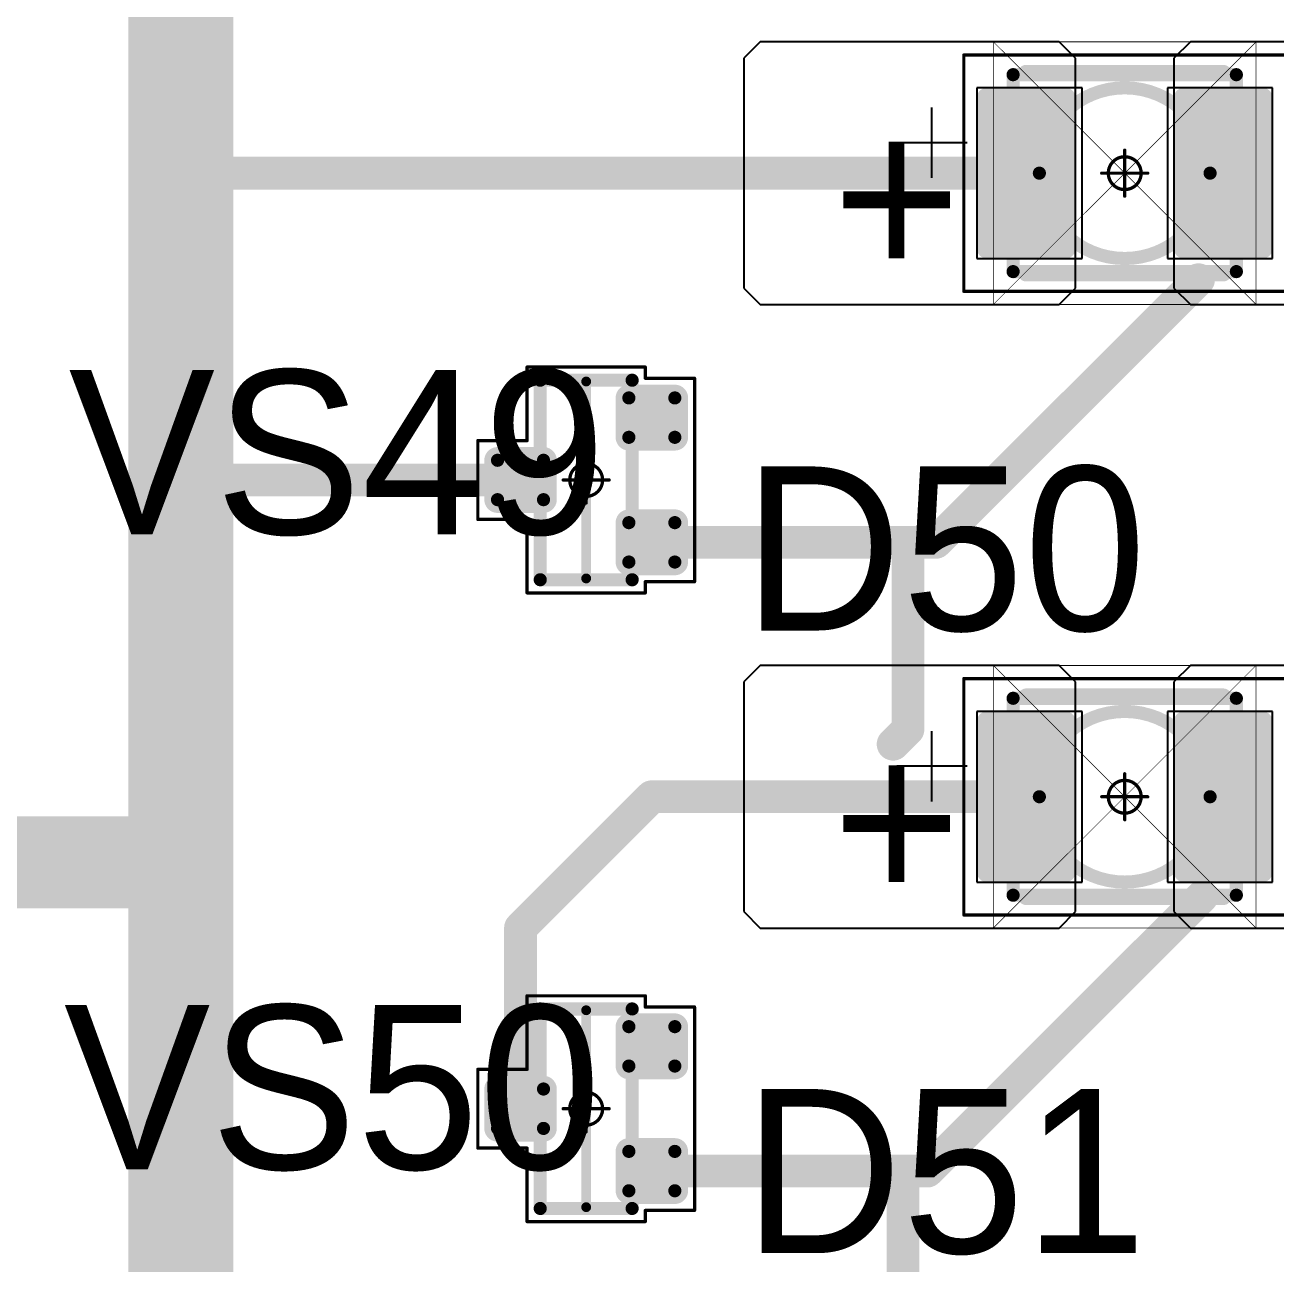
# Model space of a CAD drawing. Header units: millimetres. Extents: x 0 to 273, y 0 to 149.
# Drawn here: x 186.25 to 205.31, y 112.38 to 131.26 of the extents above; entities that cross this region are included whole.
import ezdxf

# ---------------------------------------------------------------- set-up
doc = ezdxf.new("R2010")
doc.units = ezdxf.units.MM
for name, color, linetype in [('Mechanical13', 56, 'Continuous'), ('Mechanical15', 56, 'Continuous'), ('Mechanical2', 216, 'Continuous'), ('TopLayer', 1, 'Continuous'), ('TopOverlay', 2, 'Continuous'), ('TopPaste', 8, 'Continuous'), ('TopSolder', 216, 'Continuous')]:
    doc.layers.add(name, color=color, linetype=linetype)

# ---------------------------------------------------------------- blocks, each defined once
blk = doc.blocks.new('SOT23_20')
at = {"layer": 'Mechanical13', "const_width": 0.1999996}
for points in [[(-0.7000011399999999, 1.52008078), (-0.7000011399999999, -1.51991822)], [(0.7000011399999999, 1.52008078), (-0.7000011399999999, 1.52008078)], [(0.7000011399999999, 1.52008078), (0.7000011399999999, -1.51991822)], [(0.7000011399999999, -1.51991822), (-0.7000011399999999, -1.51991822)]]:
    blk.add_lwpolyline(points, dxfattribs=at)
at = {"layer": 'Mechanical13', "const_width": 0.0999998}
for points in [[(-0.75000104, 1.52008078, 1), (-0.65000124, 1.52008078, 1)], [(-0.75000104, 1.52008078, 1), (-0.65000124, 1.52008078, 1)], [(0.65000124, 1.52008078, 1), (0.75000104, 1.52008078, 1)], [(0.65000124, 1.52008078, 1), (0.75000104, 1.52008078, 1)], [(-0.75000104, -1.51991822, 1), (-0.65000124, -1.51991822, 1)], [(-0.75000104, -1.51991822, 1), (-0.65000124, -1.51991822, 1)], [(0.65000124, -1.51991822, 1), (0.75000104, -1.51991822, 1)], [(0.65000124, -1.51991822, 1), (0.75000104, -1.51991822, 1)]]:
    blk.add_lwpolyline(points, format="xyb", close=True, dxfattribs=at)
at = {"layer": 'Mechanical15', "const_width": 0.0499999}
for points in [[(0.90000074, 1.72008038), (-0.90000074, 1.72008038)], [(-0.90000074, 1.72008038), (-0.90000074, 1.55008072)], [(0.90000074, 1.72008038), (0.90000074, 0.6000800799999999)], [(-0.90000074, 1.55008072), (-1.64999924, 1.55008072)], [(-1.64999924, 1.55008072), (-1.64999924, -1.54991816)], [(1.64999924, 0.6000800799999999), (0.90000074, 0.6000800799999999)], [(1.64999924, 0.6000800799999999), (1.64999924, -0.59991752)], [(0, 0.35007804), (0, -0.34991802)], [(0.3499993, 8.128e-05), (-0.3499993, 8.128e-05)], [(0.90000074, -0.59991752), (0.90000074, -1.71991782)], [(1.64999924, -0.59991752), (0.90000074, -0.59991752)], [(-0.90000074, -1.54991816), (-1.64999924, -1.54991816)], [(-0.90000074, -1.54991816), (-0.90000074, -1.71991782)], [(0.90000074, -1.71991782), (-0.90000074, -1.71991782)]]:
    blk.add_lwpolyline(points, dxfattribs=at)
at = {"layer": 'Mechanical15'}
for points, const_width in [([(-0.9125000799999999, 1.72008038, 1), (-0.8875014, 1.72008038, 1)], 0.02499868), ([(-0.9125000799999999, 1.72008038, 1), (-0.8875014, 1.72008038, 1)], 0.02499868), ([(0.8875014, 1.72008038, 1), (0.9125000799999999, 1.72008038, 1)], 0.02499868), ([(0.8875014, 1.72008038, 1), (0.9125000799999999, 1.72008038, 1)], 0.02499868), ([(-1.66249858, 1.55008072, 1), (-1.6374999, 1.55008072, 1)], 0.02499868), ([(-1.66249858, 1.55008072, 1), (-1.6374999, 1.55008072, 1)], 0.02499868), ([(-0.9125000799999999, 1.55008072, 1), (-0.8875014, 1.55008072, 1)], 0.02499868), ([(-0.9125000799999999, 1.55008072, 1), (-0.8875014, 1.55008072, 1)], 0.02499868), ([(0.8875014, 0.6000800799999999, 1), (0.9125000799999999, 0.6000800799999999, 1)], 0.02499868), ([(0.8875014, 0.6000800799999999, 1), (0.9125000799999999, 0.6000800799999999, 1)], 0.02499868), ([(1.6374999, 0.6000800799999999, 1), (1.66249858, 0.6000800799999999, 1)], 0.02499868), ([(1.6374999, 0.6000800799999999, 1), (1.66249858, 0.6000800799999999, 1)], 0.02499868), ([(0.2499995, 8.382e-05, 1), (-0.2499995, 8.382e-05, 1)], 0.0499999), ([(-0.01249934, 0.35007804, 1), (0.01249934, 0.35007804, 1)], 0.02499868), ([(-0.36249864, 8.128e-05, 1), (-0.33749996, 8.128e-05, 1)], 0.02499868), ([(-0.26249884, 8.382e-05, 1), (-0.23750016, 8.382e-05, 1)], 0.02499868), ([(0.23750016, 8.382e-05, 1), (0.26249884, 8.382e-05, 1)], 0.02499868), ([(0.33749996, 8.128e-05, 1), (0.36249864, 8.128e-05, 1)], 0.02499868), ([(-0.01249934, -0.34991802, 1), (0.01249934, -0.34991802, 1)], 0.02499868), ([(0.8875014, -0.59991752, 1), (0.9125000799999999, -0.59991752, 1)], 0.02499868), ([(0.8875014, -0.59991752, 1), (0.9125000799999999, -0.59991752, 1)], 0.02499868), ([(1.6374999, -0.59991752, 1), (1.66249858, -0.59991752, 1)], 0.02499868), ([(1.6374999, -0.59991752, 1), (1.66249858, -0.59991752, 1)], 0.02499868), ([(-1.66249858, -1.54991816, 1), (-1.6374999, -1.54991816, 1)], 0.02499868), ([(-1.66249858, -1.54991816, 1), (-1.6374999, -1.54991816, 1)], 0.02499868), ([(-0.9125000799999999, -1.54991816, 1), (-0.8875014, -1.54991816, 1)], 0.02499868), ([(-0.9125000799999999, -1.54991816, 1), (-0.8875014, -1.54991816, 1)], 0.02499868), ([(-0.9125000799999999, -1.71991782, 1), (-0.8875014, -1.71991782, 1)], 0.02499868), ([(-0.9125000799999999, -1.71991782, 1), (-0.8875014, -1.71991782, 1)], 0.02499868), ([(0.8875014, -1.71991782, 1), (0.9125000799999999, -1.71991782, 1)], 0.02499868), ([(0.8875014, -1.71991782, 1), (0.9125000799999999, -1.71991782, 1)], 0.02499868)]:
    blk.add_lwpolyline(points, format="xyb", close=True, dxfattribs=dict(at, const_width=const_width))
at = {"layer": 'TopLayer', "const_width": 0.0999998}
for points in [[(-1.39999974, 1.25008132, 1), (-1.29999994, 1.25008132, 1)], [(-0.7000011399999999, 1.25008132, 1), (-0.6000013399999999, 1.25008132, 1)], [(-1.39999974, 0.65008252, 1), (-1.29999994, 0.65008252, 1)], [(-0.7000011399999999, 0.65008252, 1), (-0.6000013399999999, 0.65008252, 1)], [(0.6000013399999999, 0.30008068, 1), (0.7000011399999999, 0.30008068, 1)], [(1.29999994, 0.30008068, 1), (1.39999974, 0.30008068, 1)], [(0.6000013399999999, -0.29991812, 1), (0.7000011399999999, -0.29991812, 1)], [(1.29999994, -0.29991812, 1), (1.39999974, -0.29991812, 1)], [(-1.39999974, -0.64991996, 1), (-1.29999994, -0.64991996, 1)], [(-0.7000011399999999, -0.64991996, 1), (-0.6000013399999999, -0.64991996, 1)], [(-1.39999974, -1.24991876, 1), (-1.29999994, -1.24991876, 1)], [(-0.7000011399999999, -1.24991876, 1), (-0.6000013399999999, -1.24991876, 1)]]:
    blk.add_lwpolyline(points, format="xyb", close=True, dxfattribs=at)
at = {"layer": 'TopLayer'}
for points in [[(-1.34999984, 1.35008112), (-1.34999984, 0.55008272), (-0.65000124, 1.35008112), (-0.65000124, 0.55008272)], [(-1.44999964, 1.25008132), (-1.44999964, 0.65008252), (-0.55000144, 1.25008132), (-0.55000144, 0.65008252)], [(0.65000124, 0.40008048), (0.65000124, -0.39991792), (1.34999984, 0.40008048), (1.34999984, -0.39991792)], [(0.55000144, 0.30008068), (0.55000144, -0.29991812), (1.44999964, 0.30008068), (1.44999964, -0.29991812)], [(-1.34999984, -0.54992016), (-1.34999984, -1.34991856), (-0.65000124, -0.54992016), (-0.65000124, -1.34991856)], [(-1.44999964, -0.64991996), (-1.44999964, -1.24991876), (-0.55000144, -0.64991996), (-0.55000144, -1.24991876)]]:
    blk.add_solid(points, dxfattribs=at)
at = {"layer": 'TopOverlay', "const_width": 0.1499997}
blk.add_lwpolyline([(0, 1.50000208), (0, -1.50000208)], dxfattribs=at)
at = {"layer": 'TopOverlay', "const_width": 0.07499858}
for points in [[(-0.03750056, 1.50000208, 1), (0.03750056, 1.50000208, 1)], [(-0.03750056, -1.50000208, 1), (0.03750056, -1.50000208, 1)]]:
    blk.add_lwpolyline(points, format="xyb", close=True, dxfattribs=at)
at = {"layer": 'TopPaste', "const_width": 0.07499858}
for points in [[(-1.38749786, 1.25008132, 1), (-1.31250182, 1.25008132, 1)], [(-0.68749926, 1.25008132, 1), (-0.61250322, 1.25008132, 1)], [(-1.38749786, 0.65008252, 1), (-1.31250182, 0.65008252, 1)], [(-0.68749926, 0.65008252, 1), (-0.61250322, 0.65008252, 1)], [(0.61250322, 0.30008068, 1), (0.68749926, 0.30008068, 1)], [(1.31250182, 0.30008068, 1), (1.38749786, 0.30008068, 1)], [(0.61250322, -0.29991812, 1), (0.68749926, -0.29991812, 1)], [(1.31250182, -0.29991812, 1), (1.38749786, -0.29991812, 1)], [(-1.38749786, -0.64991996, 1), (-1.31250182, -0.64991996, 1)], [(-0.68749926, -0.64991996, 1), (-0.61250322, -0.64991996, 1)], [(-1.38749786, -1.24991876, 1), (-1.31250182, -1.24991876, 1)], [(-0.68749926, -1.24991876, 1), (-0.61250322, -1.24991876, 1)]]:
    blk.add_lwpolyline(points, format="xyb", close=True, dxfattribs=at)
at = {"layer": 'TopPaste'}
for points in [[(-1.42499842, 1.25008132), (-1.42499842, 0.65008252), (-0.5750026599999999, 1.25008132), (-0.5750026599999999, 0.65008252)], [(-1.34999984, 1.3250799), (-1.34999984, 0.57508394), (-0.65000124, 1.3250799), (-0.65000124, 0.57508394)], [(0.5750026599999999, 0.30008068), (0.5750026599999999, -0.29991812), (1.42499842, 0.30008068), (1.42499842, -0.29991812)], [(0.65000124, 0.37507926), (0.65000124, -0.3749166999999999), (1.34999984, 0.37507926), (1.34999984, -0.3749166999999999)], [(-1.42499842, -0.64991996), (-1.42499842, -1.24991876), (-0.5750026599999999, -0.64991996), (-0.5750026599999999, -1.24991876)], [(-1.34999984, -0.57492138), (-1.34999984, -1.32491734), (-0.65000124, -0.57492138), (-0.65000124, -1.32491734)]]:
    blk.add_solid(points, dxfattribs=at)
at = {"layer": 'TopSolder', "const_width": 0.2015998}
for points in [[(-1.45079974, 1.25008132, 1), (-1.24919994, 1.25008132, 1)], [(-0.75080114, 1.25008132, 1), (-0.5492013399999999, 1.25008132, 1)], [(-1.45079974, 0.65008252, 1), (-1.24919994, 0.65008252, 1)], [(-0.75080114, 0.65008252, 1), (-0.5492013399999999, 0.65008252, 1)], [(0.5492013399999999, 0.30008068, 1), (0.75080114, 0.30008068, 1)], [(1.24919994, 0.30008068, 1), (1.45079974, 0.30008068, 1)], [(0.5492013399999999, -0.29991812, 1), (0.75080114, -0.29991812, 1)], [(1.24919994, -0.29991812, 1), (1.45079974, -0.29991812, 1)], [(-1.45079974, -0.64991996, 1), (-1.24919994, -0.64991996, 1)], [(-0.75080114, -0.64991996, 1), (-0.5492013399999999, -0.64991996, 1)], [(-1.45079974, -1.24991876, 1), (-1.24919994, -1.24991876, 1)], [(-0.75080114, -1.24991876, 1), (-0.5492013399999999, -1.24991876, 1)]]:
    blk.add_lwpolyline(points, format="xyb", close=True, dxfattribs=at)
at = {"layer": 'TopSolder'}
for points in [[(-1.34999984, 1.45168112), (-1.34999984, 0.44848272), (-0.65000124, 1.45168112), (-0.65000124, 0.44848272)], [(-1.55159964, 1.25008132), (-1.55159964, 0.65008252), (-0.4484014399999999, 1.25008132), (-0.4484014399999999, 0.65008252)], [(0.65000124, 0.50168048), (0.65000124, -0.50151792), (1.34999984, 0.50168048), (1.34999984, -0.50151792)], [(0.4484014399999999, 0.30008068), (0.4484014399999999, -0.29991812), (1.55159964, 0.30008068), (1.55159964, -0.29991812)], [(-1.34999984, -0.44832016), (-1.34999984, -1.45151856), (-0.65000124, -0.44832016), (-0.65000124, -1.45151856)], [(-1.55159964, -0.64991996), (-1.55159964, -1.24991876), (-0.4484014399999999, -0.64991996), (-0.4484014399999999, -1.24991876)]]:
    blk.add_solid(points, dxfattribs=at)
blk = doc.blocks.new('SOT23_21')
at = {"layer": 'Mechanical13', "const_width": 0.1999996}
for points in [[(-0.7000011399999999, 1.52008078), (-0.7000011399999999, -1.51991822)], [(0.7000011399999999, 1.52008078), (-0.7000011399999999, 1.52008078)], [(0.7000011399999999, 1.52008078), (0.7000011399999999, -1.51991822)], [(0.7000011399999999, -1.51991822), (-0.7000011399999999, -1.51991822)]]:
    blk.add_lwpolyline(points, dxfattribs=at)
at = {"layer": 'Mechanical13', "const_width": 0.0999998}
for points in [[(-0.75000104, 1.52008078, 1), (-0.65000124, 1.52008078, 1)], [(-0.75000104, 1.52008078, 1), (-0.65000124, 1.52008078, 1)], [(0.65000124, 1.52008078, 1), (0.75000104, 1.52008078, 1)], [(0.65000124, 1.52008078, 1), (0.75000104, 1.52008078, 1)], [(-0.75000104, -1.51991822, 1), (-0.65000124, -1.51991822, 1)], [(-0.75000104, -1.51991822, 1), (-0.65000124, -1.51991822, 1)], [(0.65000124, -1.51991822, 1), (0.75000104, -1.51991822, 1)], [(0.65000124, -1.51991822, 1), (0.75000104, -1.51991822, 1)]]:
    blk.add_lwpolyline(points, format="xyb", close=True, dxfattribs=at)
at = {"layer": 'Mechanical15', "const_width": 0.0499999}
for points in [[(0.90000074, 1.72008038), (-0.90000074, 1.72008038)], [(-0.90000074, 1.72008038), (-0.90000074, 1.55008072)], [(0.90000074, 1.72008038), (0.90000074, 0.6000800799999999)], [(-0.90000074, 1.55008072), (-1.64999924, 1.55008072)], [(-1.64999924, 1.55008072), (-1.64999924, -1.54991816)], [(1.64999924, 0.6000800799999999), (0.90000074, 0.6000800799999999)], [(1.64999924, 0.6000800799999999), (1.64999924, -0.59991752)], [(0, 0.35007804), (0, -0.34991802)], [(0.3499993, 8.128e-05), (-0.3499993, 8.128e-05)], [(0.90000074, -0.59991752), (0.90000074, -1.71991782)], [(1.64999924, -0.59991752), (0.90000074, -0.59991752)], [(-0.90000074, -1.54991816), (-1.64999924, -1.54991816)], [(-0.90000074, -1.54991816), (-0.90000074, -1.71991782)], [(0.90000074, -1.71991782), (-0.90000074, -1.71991782)]]:
    blk.add_lwpolyline(points, dxfattribs=at)
at = {"layer": 'Mechanical15'}
for points, const_width in [([(-0.9125000799999999, 1.72008038, 1), (-0.8875014, 1.72008038, 1)], 0.02499868), ([(-0.9125000799999999, 1.72008038, 1), (-0.8875014, 1.72008038, 1)], 0.02499868), ([(0.8875014, 1.72008038, 1), (0.9125000799999999, 1.72008038, 1)], 0.02499868), ([(0.8875014, 1.72008038, 1), (0.9125000799999999, 1.72008038, 1)], 0.02499868), ([(-1.66249858, 1.55008072, 1), (-1.6374999, 1.55008072, 1)], 0.02499868), ([(-1.66249858, 1.55008072, 1), (-1.6374999, 1.55008072, 1)], 0.02499868), ([(-0.9125000799999999, 1.55008072, 1), (-0.8875014, 1.55008072, 1)], 0.02499868), ([(-0.9125000799999999, 1.55008072, 1), (-0.8875014, 1.55008072, 1)], 0.02499868), ([(0.8875014, 0.6000800799999999, 1), (0.9125000799999999, 0.6000800799999999, 1)], 0.02499868), ([(0.8875014, 0.6000800799999999, 1), (0.9125000799999999, 0.6000800799999999, 1)], 0.02499868), ([(1.6374999, 0.6000800799999999, 1), (1.66249858, 0.6000800799999999, 1)], 0.02499868), ([(1.6374999, 0.6000800799999999, 1), (1.66249858, 0.6000800799999999, 1)], 0.02499868), ([(0.2499995, 8.382e-05, 1), (-0.2499995, 8.382e-05, 1)], 0.0499999), ([(-0.01249934, 0.35007804, 1), (0.01249934, 0.35007804, 1)], 0.02499868), ([(-0.36249864, 8.128e-05, 1), (-0.33749996, 8.128e-05, 1)], 0.02499868), ([(-0.26249884, 8.382e-05, 1), (-0.23750016, 8.382e-05, 1)], 0.02499868), ([(0.23750016, 8.382e-05, 1), (0.26249884, 8.382e-05, 1)], 0.02499868), ([(0.33749996, 8.128e-05, 1), (0.36249864, 8.128e-05, 1)], 0.02499868), ([(-0.01249934, -0.34991802, 1), (0.01249934, -0.34991802, 1)], 0.02499868), ([(0.8875014, -0.59991752, 1), (0.9125000799999999, -0.59991752, 1)], 0.02499868), ([(0.8875014, -0.59991752, 1), (0.9125000799999999, -0.59991752, 1)], 0.02499868), ([(1.6374999, -0.59991752, 1), (1.66249858, -0.59991752, 1)], 0.02499868), ([(1.6374999, -0.59991752, 1), (1.66249858, -0.59991752, 1)], 0.02499868), ([(-1.66249858, -1.54991816, 1), (-1.6374999, -1.54991816, 1)], 0.02499868), ([(-1.66249858, -1.54991816, 1), (-1.6374999, -1.54991816, 1)], 0.02499868), ([(-0.9125000799999999, -1.54991816, 1), (-0.8875014, -1.54991816, 1)], 0.02499868), ([(-0.9125000799999999, -1.54991816, 1), (-0.8875014, -1.54991816, 1)], 0.02499868), ([(-0.9125000799999999, -1.71991782, 1), (-0.8875014, -1.71991782, 1)], 0.02499868), ([(-0.9125000799999999, -1.71991782, 1), (-0.8875014, -1.71991782, 1)], 0.02499868), ([(0.8875014, -1.71991782, 1), (0.9125000799999999, -1.71991782, 1)], 0.02499868), ([(0.8875014, -1.71991782, 1), (0.9125000799999999, -1.71991782, 1)], 0.02499868)]:
    blk.add_lwpolyline(points, format="xyb", close=True, dxfattribs=dict(at, const_width=const_width))
at = {"layer": 'TopLayer', "const_width": 0.0999998}
for points in [[(-1.39999974, 1.25008132, 1), (-1.29999994, 1.25008132, 1)], [(-0.7000011399999999, 1.25008132, 1), (-0.6000013399999999, 1.25008132, 1)], [(-1.39999974, 0.65008252, 1), (-1.29999994, 0.65008252, 1)], [(-0.7000011399999999, 0.65008252, 1), (-0.6000013399999999, 0.65008252, 1)], [(0.6000013399999999, 0.30008068, 1), (0.7000011399999999, 0.30008068, 1)], [(1.29999994, 0.30008068, 1), (1.39999974, 0.30008068, 1)], [(0.6000013399999999, -0.29991812, 1), (0.7000011399999999, -0.29991812, 1)], [(1.29999994, -0.29991812, 1), (1.39999974, -0.29991812, 1)], [(-1.39999974, -0.64991996, 1), (-1.29999994, -0.64991996, 1)], [(-0.7000011399999999, -0.64991996, 1), (-0.6000013399999999, -0.64991996, 1)], [(-1.39999974, -1.24991876, 1), (-1.29999994, -1.24991876, 1)], [(-0.7000011399999999, -1.24991876, 1), (-0.6000013399999999, -1.24991876, 1)]]:
    blk.add_lwpolyline(points, format="xyb", close=True, dxfattribs=at)
at = {"layer": 'TopLayer'}
for points in [[(-1.34999984, 1.35008112), (-1.34999984, 0.55008272), (-0.65000124, 1.35008112), (-0.65000124, 0.55008272)], [(-1.44999964, 1.25008132), (-1.44999964, 0.65008252), (-0.55000144, 1.25008132), (-0.55000144, 0.65008252)], [(0.65000124, 0.40008048), (0.65000124, -0.39991792), (1.34999984, 0.40008048), (1.34999984, -0.39991792)], [(0.55000144, 0.30008068), (0.55000144, -0.29991812), (1.44999964, 0.30008068), (1.44999964, -0.29991812)], [(-1.34999984, -0.54992016), (-1.34999984, -1.34991856), (-0.65000124, -0.54992016), (-0.65000124, -1.34991856)], [(-1.44999964, -0.64991996), (-1.44999964, -1.24991876), (-0.55000144, -0.64991996), (-0.55000144, -1.24991876)]]:
    blk.add_solid(points, dxfattribs=at)
at = {"layer": 'TopOverlay', "const_width": 0.1499997}
blk.add_lwpolyline([(0, 1.50000208), (0, -1.50000208)], dxfattribs=at)
at = {"layer": 'TopOverlay', "const_width": 0.07499858}
for points in [[(-0.03750056, 1.50000208, 1), (0.03750056, 1.50000208, 1)], [(-0.03750056, -1.50000208, 1), (0.03750056, -1.50000208, 1)]]:
    blk.add_lwpolyline(points, format="xyb", close=True, dxfattribs=at)
at = {"layer": 'TopPaste', "const_width": 0.07499858}
for points in [[(-1.38749786, 1.25008132, 1), (-1.31250182, 1.25008132, 1)], [(-0.68749926, 1.25008132, 1), (-0.61250322, 1.25008132, 1)], [(-1.38749786, 0.65008252, 1), (-1.31250182, 0.65008252, 1)], [(-0.68749926, 0.65008252, 1), (-0.61250322, 0.65008252, 1)], [(0.61250322, 0.30008068, 1), (0.68749926, 0.30008068, 1)], [(1.31250182, 0.30008068, 1), (1.38749786, 0.30008068, 1)], [(0.61250322, -0.29991812, 1), (0.68749926, -0.29991812, 1)], [(1.31250182, -0.29991812, 1), (1.38749786, -0.29991812, 1)], [(-1.38749786, -0.64991996, 1), (-1.31250182, -0.64991996, 1)], [(-0.68749926, -0.64991996, 1), (-0.61250322, -0.64991996, 1)], [(-1.38749786, -1.24991876, 1), (-1.31250182, -1.24991876, 1)], [(-0.68749926, -1.24991876, 1), (-0.61250322, -1.24991876, 1)]]:
    blk.add_lwpolyline(points, format="xyb", close=True, dxfattribs=at)
at = {"layer": 'TopPaste'}
for points in [[(-1.42499842, 1.25008132), (-1.42499842, 0.65008252), (-0.5750026599999999, 1.25008132), (-0.5750026599999999, 0.65008252)], [(-1.34999984, 1.3250799), (-1.34999984, 0.57508394), (-0.65000124, 1.3250799), (-0.65000124, 0.57508394)], [(0.5750026599999999, 0.30008068), (0.5750026599999999, -0.29991812), (1.42499842, 0.30008068), (1.42499842, -0.29991812)], [(0.65000124, 0.37507926), (0.65000124, -0.3749166999999999), (1.34999984, 0.37507926), (1.34999984, -0.3749166999999999)], [(-1.42499842, -0.64991996), (-1.42499842, -1.24991876), (-0.5750026599999999, -0.64991996), (-0.5750026599999999, -1.24991876)], [(-1.34999984, -0.57492138), (-1.34999984, -1.32491734), (-0.65000124, -0.57492138), (-0.65000124, -1.32491734)]]:
    blk.add_solid(points, dxfattribs=at)
at = {"layer": 'TopSolder', "const_width": 0.2015998}
for points in [[(-1.45079974, 1.25008132, 1), (-1.24919994, 1.25008132, 1)], [(-0.75080114, 1.25008132, 1), (-0.5492013399999999, 1.25008132, 1)], [(-1.45079974, 0.65008252, 1), (-1.24919994, 0.65008252, 1)], [(-0.75080114, 0.65008252, 1), (-0.5492013399999999, 0.65008252, 1)], [(0.5492013399999999, 0.30008068, 1), (0.75080114, 0.30008068, 1)], [(1.24919994, 0.30008068, 1), (1.45079974, 0.30008068, 1)], [(0.5492013399999999, -0.29991812, 1), (0.75080114, -0.29991812, 1)], [(1.24919994, -0.29991812, 1), (1.45079974, -0.29991812, 1)], [(-1.45079974, -0.64991996, 1), (-1.24919994, -0.64991996, 1)], [(-0.75080114, -0.64991996, 1), (-0.5492013399999999, -0.64991996, 1)], [(-1.45079974, -1.24991876, 1), (-1.24919994, -1.24991876, 1)], [(-0.75080114, -1.24991876, 1), (-0.5492013399999999, -1.24991876, 1)]]:
    blk.add_lwpolyline(points, format="xyb", close=True, dxfattribs=at)
at = {"layer": 'TopSolder'}
for points in [[(-1.34999984, 1.45168112), (-1.34999984, 0.44848272), (-0.65000124, 1.45168112), (-0.65000124, 0.44848272)], [(-1.55159964, 1.25008132), (-1.55159964, 0.65008252), (-0.4484014399999999, 1.25008132), (-0.4484014399999999, 0.65008252)], [(0.65000124, 0.50168048), (0.65000124, -0.50151792), (1.34999984, 0.50168048), (1.34999984, -0.50151792)], [(0.4484014399999999, 0.30008068), (0.4484014399999999, -0.29991812), (1.55159964, 0.30008068), (1.55159964, -0.29991812)], [(-1.34999984, -0.44832016), (-1.34999984, -1.45151856), (-0.65000124, -0.44832016), (-0.65000124, -1.45151856)], [(-1.55159964, -0.64991996), (-1.55159964, -1.24991876), (-0.4484014399999999, -0.64991996), (-0.4484014399999999, -1.24991876)]]:
    blk.add_solid(points, dxfattribs=at)
blk = doc.blocks.new('T66G_105')
at = {"layer": 'Mechanical13'}
for p, q in [((2.93559992, 0.07119874), (2.93559992, -1.00000054)), ((2.40000028, -0.4644009), (3.47119956, -0.4644009))]:
    blk.add_line(p, q, dxfattribs=at)
at = {"layer": 'Mechanical13', "const_width": 0.1999996}
for points in [[(1.69999914, 1.49999954), (-1.69999914, 1.49999954)], [(-1.69999914, 1.49999954), (-1.69999914, -1.49999954)], [(1.69999914, 1.49999954), (1.69999914, -1.49999954)], [(1.69999914, -1.49999954), (-1.69999914, -1.49999954)]]:
    blk.add_lwpolyline(points, dxfattribs=at)
at = {"layer": 'Mechanical13'}
for points, const_width in [([(-1.74999904, 1.49999954, 1), (-1.64999924, 1.49999954, 1)], 0.0999998), ([(-1.74999904, 1.49999954, 1), (-1.64999924, 1.49999954, 1)], 0.0999998), ([(1.64999924, 1.49999954, 1), (1.74999904, 1.49999954, 1)], 0.0999998), ([(1.64999924, 1.49999954, 1), (1.74999904, 1.49999954, 1)], 0.0999998), ([(1.29999994, 0, 1), (-1.29999994, 0, 1)], 0.1999996), ([(-1.34999984, 0, 1), (-1.25000004, 0, 1)], 0.0999998), ([(1.25000004, 0, 1), (1.34999984, 0, 1)], 0.0999998), ([(-1.74999904, -1.49999954, 1), (-1.64999924, -1.49999954, 1)], 0.0999998), ([(-1.74999904, -1.49999954, 1), (-1.64999924, -1.49999954, 1)], 0.0999998), ([(1.64999924, -1.49999954, 1), (1.74999904, -1.49999954, 1)], 0.0999998), ([(1.64999924, -1.49999954, 1), (1.74999904, -1.49999954, 1)], 0.0999998)]:
    blk.add_lwpolyline(points, format="xyb", close=True, dxfattribs=dict(at, const_width=const_width))
at = {"layer": 'Mechanical15', "const_width": 0.0499999}
for points in [[(-2.45000018, 1.79999894), (-2.45000018, -1.79999894)], [(2.45000018, 1.79999894), (-2.45000018, 1.79999894)], [(2.45000018, 1.79999894), (2.45000018, -1.79999894)], [(0, 0.3499993), (0, -0.3499993)], [(0.3499993, 0), (-0.3499993, 0)], [(2.45000018, -1.79999894), (-2.45000018, -1.79999894)]]:
    blk.add_lwpolyline(points, dxfattribs=at)
at = {"layer": 'Mechanical15'}
for points, const_width in [([(-2.46249952, 1.79999894, 1), (-2.43750084, 1.79999894, 1)], 0.02499868), ([(-2.46249952, 1.79999894, 1), (-2.43750084, 1.79999894, 1)], 0.02499868), ([(2.43750084, 1.79999894, 1), (2.46249952, 1.79999894, 1)], 0.02499868), ([(2.43750084, 1.79999894, 1), (2.46249952, 1.79999894, 1)], 0.02499868), ([(0.2499995, 0, 1), (-0.2499995, 0, 1)], 0.0499999), ([(-0.01249934, 0.3499993, 1), (0.01249934, 0.3499993, 1)], 0.02499868), ([(-0.36249864, 0, 1), (-0.33749996, 0, 1)], 0.02499868), ([(-0.26249884, 0, 1), (-0.23750016, 0, 1)], 0.02499868), ([(0.23750016, 0, 1), (0.26249884, 0, 1)], 0.02499868), ([(0.33749996, 0, 1), (0.36249864, 0, 1)], 0.02499868), ([(-0.01249934, -0.3499993, 1), (0.01249934, -0.3499993, 1)], 0.02499868), ([(-2.46249952, -1.79999894, 1), (-2.43750084, -1.79999894, 1)], 0.02499868), ([(-2.46249952, -1.79999894, 1), (-2.43750084, -1.79999894, 1)], 0.02499868), ([(2.43750084, -1.79999894, 1), (2.46249952, -1.79999894, 1)], 0.02499868), ([(2.43750084, -1.79999894, 1), (2.46249952, -1.79999894, 1)], 0.02499868)]:
    blk.add_lwpolyline(points, format="xyb", close=True, dxfattribs=dict(at, const_width=const_width))
at = {"layer": 'TopLayer'}
for p, q in [((-5.549999059999999, 2.00000108), (-5.8000011, 1.74999904)), ((-1.00000054, 2.00000108), (-5.549999059999999, 2.00000108)), ((-0.75000104, 1.74999904), (-1.00000054, 2.00000108)), ((1.00000054, 2.00000108), (0.75000104, 1.74999904)), ((5.549999059999999, 2.00000108), (1.00000054, 2.00000108)), ((5.8000011, 1.74999904), (5.549999059999999, 2.00000108)), ((-5.8000011, 1.74999904), (-5.8000011, -1.74999904)), ((-0.75000104, -1.74999904), (-0.75000104, 1.74999904)), ((0.75000104, 1.74999904), (0.75000104, -1.74999904)), ((5.8000011, -1.74999904), (5.8000011, 1.74999904)), ((-5.8000011, -1.74999904), (-5.549999059999999, -2.00000108)), ((-1.00000054, -2.00000108), (-0.75000104, -1.74999904)), ((0.75000104, -1.74999904), (1.00000054, -2.00000108)), ((5.549999059999999, -2.00000108), (5.8000011, -1.74999904)), ((-5.549999059999999, -2.00000108), (-1.00000054, -2.00000108)), ((1.00000054, -2.00000108), (5.549999059999999, -2.00000108))]:
    blk.add_line(p, q, dxfattribs=at)
at = {"layer": 'TopLayer', "const_width": 0.1499997}
for points in [[(-2.17499946, 1.15000024, 1), (-2.0250023, 1.15000024, 1)], [(-0.97500186, 1.15000024, 1), (-0.8250047, 1.15000024, 1)], [(0.8250047, 1.15000024, 1), (0.97500186, 1.15000024, 1)], [(2.0250023, 1.15000024, 1), (2.17499946, 1.15000024, 1)], [(-2.17499946, -1.15000024, 1), (-2.0250023, -1.15000024, 1)], [(-0.97500186, -1.15000024, 1), (-0.8250047, -1.15000024, 1)], [(0.8250047, -1.15000024, 1), (0.97500186, -1.15000024, 1)], [(2.0250023, -1.15000024, 1), (2.17499946, -1.15000024, 1)]]:
    blk.add_lwpolyline(points, format="xyb", close=True, dxfattribs=at)
at = {"layer": 'TopLayer'}
for points in [[(-0.75000358, 1.15000024), (-2.25000058, 1.15000024), (-0.75000358, -1.15000024), (-2.25000058, -1.15000024)], [(-0.9000032799999999, 1.29999994), (-2.10000088, 1.29999994), (-0.9000032799999999, -1.29999994), (-2.10000088, -1.29999994)], [(2.25000058, 1.15000024), (0.75000358, 1.15000024), (2.25000058, -1.15000024), (0.75000358, -1.15000024)], [(2.10000088, 1.29999994), (0.9000032799999999, 1.29999994), (2.10000088, -1.29999994), (0.9000032799999999, -1.29999994)]]:
    blk.add_solid(points, dxfattribs=at)
at = {"layer": 'TopOverlay', "const_width": 0.2499995}
for points in [[(1.49999954, 1.52500076), (-1.49999954, 1.52500076)], [(1.49999954, -1.52500076), (-1.49999954, -1.52500076)]]:
    blk.add_lwpolyline(points, dxfattribs=at)
at = {"layer": 'TopOverlay', "const_width": 0.12499848}
for points in [[(-1.56249878, 1.52500076, 1), (-1.4375003, 1.52500076, 1)], [(1.4375003, 1.52500076, 1), (1.56249878, 1.52500076, 1)], [(-1.56249878, -1.52500076, 1), (-1.4375003, -1.52500076, 1)], [(1.4375003, -1.52500076, 1), (1.56249878, -1.52500076, 1)]]:
    blk.add_lwpolyline(points, format="xyb", close=True, dxfattribs=at)
at = {"layer": 'TopPaste', "const_width": 0.12499848}
for points in [[(-2.16250012, 1.15000024, 1), (-2.03750164, 1.15000024, 1)], [(-0.9625025199999999, 1.15000024, 1), (-0.8375040399999999, 1.15000024, 1)], [(0.8375040399999999, 1.15000024, 1), (0.9625025199999999, 1.15000024, 1)], [(2.03750164, 1.15000024, 1), (2.16250012, 1.15000024, 1)], [(-2.16250012, -1.15000024, 1), (-2.03750164, -1.15000024, 1)], [(-0.9625025199999999, -1.15000024, 1), (-0.8375040399999999, -1.15000024, 1)], [(0.8375040399999999, -1.15000024, 1), (0.9625025199999999, -1.15000024, 1)], [(2.03750164, -1.15000024, 1), (2.16250012, -1.15000024, 1)]]:
    blk.add_lwpolyline(points, format="xyb", close=True, dxfattribs=at)
at = {"layer": 'TopPaste'}
for points in [[(-0.7750047999999999, 1.15000024), (-2.22499936, 1.15000024), (-0.7750047999999999, -1.15000024), (-2.22499936, -1.15000024)], [(-0.9000032799999999, 1.27499872), (-2.10000088, 1.27499872), (-0.9000032799999999, -1.27499872), (-2.10000088, -1.27499872)], [(2.22499936, 1.15000024), (0.7750047999999999, 1.15000024), (2.22499936, -1.15000024), (0.7750047999999999, -1.15000024)], [(2.10000088, 1.27499872), (0.9000032799999999, 1.27499872), (2.10000088, -1.27499872), (0.9000032799999999, -1.27499872)]]:
    blk.add_solid(points, dxfattribs=at)
at = {"layer": 'TopSolder'}
for p, q in [((-2.25000058, 1.29999994), (-2.25000058, -1.29999994)), ((-0.65000124, 1.29999994), (-2.25000058, 1.29999994)), ((-0.65000124, -1.29999994), (-0.65000124, 1.29999994)), ((0.65000124, 1.29999994), (0.65000124, -1.29999994)), ((2.25000058, 1.29999994), (0.65000124, 1.29999994)), ((2.25000058, -1.29999994), (2.25000058, 1.29999994)), ((-2.25000058, -1.29999994), (-0.65000124, -1.29999994)), ((0.65000124, -1.29999994), (2.25000058, -1.29999994))]:
    blk.add_line(p, q, dxfattribs=at)
at = {"layer": 'TopOverlay'}
blk.add_text('+', height=2.50000008, dxfattribs=at).set_placement((2.50000008, -0.8000009399999999))
blk = doc.blocks.new('T66G_106')
at = {"layer": 'Mechanical13'}
for p, q in [((2.93559992, 0.07119874), (2.93559992, -1.00000054)), ((2.40000028, -0.4644009), (3.47119956, -0.4644009))]:
    blk.add_line(p, q, dxfattribs=at)
at = {"layer": 'Mechanical13', "const_width": 0.1999996}
for points in [[(1.69999914, 1.49999954), (-1.69999914, 1.49999954)], [(-1.69999914, 1.49999954), (-1.69999914, -1.49999954)], [(1.69999914, 1.49999954), (1.69999914, -1.49999954)], [(1.69999914, -1.49999954), (-1.69999914, -1.49999954)]]:
    blk.add_lwpolyline(points, dxfattribs=at)
at = {"layer": 'Mechanical13'}
for points, const_width in [([(-1.74999904, 1.49999954, 1), (-1.64999924, 1.49999954, 1)], 0.0999998), ([(-1.74999904, 1.49999954, 1), (-1.64999924, 1.49999954, 1)], 0.0999998), ([(1.64999924, 1.49999954, 1), (1.74999904, 1.49999954, 1)], 0.0999998), ([(1.64999924, 1.49999954, 1), (1.74999904, 1.49999954, 1)], 0.0999998), ([(1.29999994, 0, 1), (-1.29999994, 0, 1)], 0.1999996), ([(-1.34999984, 0, 1), (-1.25000004, 0, 1)], 0.0999998), ([(1.25000004, 0, 1), (1.34999984, 0, 1)], 0.0999998), ([(-1.74999904, -1.49999954, 1), (-1.64999924, -1.49999954, 1)], 0.0999998), ([(-1.74999904, -1.49999954, 1), (-1.64999924, -1.49999954, 1)], 0.0999998), ([(1.64999924, -1.49999954, 1), (1.74999904, -1.49999954, 1)], 0.0999998), ([(1.64999924, -1.49999954, 1), (1.74999904, -1.49999954, 1)], 0.0999998)]:
    blk.add_lwpolyline(points, format="xyb", close=True, dxfattribs=dict(at, const_width=const_width))
at = {"layer": 'Mechanical15', "const_width": 0.0499999}
for points in [[(-2.45000018, 1.79999894), (-2.45000018, -1.79999894)], [(2.45000018, 1.79999894), (-2.45000018, 1.79999894)], [(2.45000018, 1.79999894), (2.45000018, -1.79999894)], [(0, 0.3499993), (0, -0.3499993)], [(0.3499993, 0), (-0.3499993, 0)], [(2.45000018, -1.79999894), (-2.45000018, -1.79999894)]]:
    blk.add_lwpolyline(points, dxfattribs=at)
at = {"layer": 'Mechanical15'}
for points, const_width in [([(-2.46249952, 1.79999894, 1), (-2.43750084, 1.79999894, 1)], 0.02499868), ([(-2.46249952, 1.79999894, 1), (-2.43750084, 1.79999894, 1)], 0.02499868), ([(2.43750084, 1.79999894, 1), (2.46249952, 1.79999894, 1)], 0.02499868), ([(2.43750084, 1.79999894, 1), (2.46249952, 1.79999894, 1)], 0.02499868), ([(0.2499995, 0, 1), (-0.2499995, 0, 1)], 0.0499999), ([(-0.01249934, 0.3499993, 1), (0.01249934, 0.3499993, 1)], 0.02499868), ([(-0.36249864, 0, 1), (-0.33749996, 0, 1)], 0.02499868), ([(-0.26249884, 0, 1), (-0.23750016, 0, 1)], 0.02499868), ([(0.23750016, 0, 1), (0.26249884, 0, 1)], 0.02499868), ([(0.33749996, 0, 1), (0.36249864, 0, 1)], 0.02499868), ([(-0.01249934, -0.3499993, 1), (0.01249934, -0.3499993, 1)], 0.02499868), ([(-2.46249952, -1.79999894, 1), (-2.43750084, -1.79999894, 1)], 0.02499868), ([(-2.46249952, -1.79999894, 1), (-2.43750084, -1.79999894, 1)], 0.02499868), ([(2.43750084, -1.79999894, 1), (2.46249952, -1.79999894, 1)], 0.02499868), ([(2.43750084, -1.79999894, 1), (2.46249952, -1.79999894, 1)], 0.02499868)]:
    blk.add_lwpolyline(points, format="xyb", close=True, dxfattribs=dict(at, const_width=const_width))
at = {"layer": 'TopLayer'}
for p, q in [((-5.549999059999999, 2.00000108), (-5.8000011, 1.74999904)), ((-1.00000054, 2.00000108), (-5.549999059999999, 2.00000108)), ((-0.75000104, 1.74999904), (-1.00000054, 2.00000108)), ((1.00000054, 2.00000108), (0.75000104, 1.74999904)), ((5.549999059999999, 2.00000108), (1.00000054, 2.00000108)), ((5.8000011, 1.74999904), (5.549999059999999, 2.00000108)), ((-5.8000011, 1.74999904), (-5.8000011, -1.74999904)), ((-0.75000104, -1.74999904), (-0.75000104, 1.74999904)), ((0.75000104, 1.74999904), (0.75000104, -1.74999904)), ((5.8000011, -1.74999904), (5.8000011, 1.74999904)), ((-5.8000011, -1.74999904), (-5.549999059999999, -2.00000108)), ((-1.00000054, -2.00000108), (-0.75000104, -1.74999904)), ((0.75000104, -1.74999904), (1.00000054, -2.00000108)), ((5.549999059999999, -2.00000108), (5.8000011, -1.74999904)), ((-5.549999059999999, -2.00000108), (-1.00000054, -2.00000108)), ((1.00000054, -2.00000108), (5.549999059999999, -2.00000108))]:
    blk.add_line(p, q, dxfattribs=at)
at = {"layer": 'TopLayer', "const_width": 0.1499997}
for points in [[(-2.17499946, 1.15000024, 1), (-2.0250023, 1.15000024, 1)], [(-0.97500186, 1.15000024, 1), (-0.8250047, 1.15000024, 1)], [(0.8250047, 1.15000024, 1), (0.97500186, 1.15000024, 1)], [(2.0250023, 1.15000024, 1), (2.17499946, 1.15000024, 1)], [(-2.17499946, -1.15000024, 1), (-2.0250023, -1.15000024, 1)], [(-0.97500186, -1.15000024, 1), (-0.8250047, -1.15000024, 1)], [(0.8250047, -1.15000024, 1), (0.97500186, -1.15000024, 1)], [(2.0250023, -1.15000024, 1), (2.17499946, -1.15000024, 1)]]:
    blk.add_lwpolyline(points, format="xyb", close=True, dxfattribs=at)
at = {"layer": 'TopLayer'}
for points in [[(-0.75000358, 1.15000024), (-2.25000058, 1.15000024), (-0.75000358, -1.15000024), (-2.25000058, -1.15000024)], [(-0.9000032799999999, 1.29999994), (-2.10000088, 1.29999994), (-0.9000032799999999, -1.29999994), (-2.10000088, -1.29999994)], [(2.25000058, 1.15000024), (0.75000358, 1.15000024), (2.25000058, -1.15000024), (0.75000358, -1.15000024)], [(2.10000088, 1.29999994), (0.9000032799999999, 1.29999994), (2.10000088, -1.29999994), (0.9000032799999999, -1.29999994)]]:
    blk.add_solid(points, dxfattribs=at)
at = {"layer": 'TopOverlay', "const_width": 0.2499995}
for points in [[(1.49999954, 1.52500076), (-1.49999954, 1.52500076)], [(1.49999954, -1.52500076), (-1.49999954, -1.52500076)]]:
    blk.add_lwpolyline(points, dxfattribs=at)
at = {"layer": 'TopOverlay', "const_width": 0.12499848}
for points in [[(-1.56249878, 1.52500076, 1), (-1.4375003, 1.52500076, 1)], [(1.4375003, 1.52500076, 1), (1.56249878, 1.52500076, 1)], [(-1.56249878, -1.52500076, 1), (-1.4375003, -1.52500076, 1)], [(1.4375003, -1.52500076, 1), (1.56249878, -1.52500076, 1)]]:
    blk.add_lwpolyline(points, format="xyb", close=True, dxfattribs=at)
at = {"layer": 'TopPaste', "const_width": 0.12499848}
for points in [[(-2.16250012, 1.15000024, 1), (-2.03750164, 1.15000024, 1)], [(-0.9625025199999999, 1.15000024, 1), (-0.8375040399999999, 1.15000024, 1)], [(0.8375040399999999, 1.15000024, 1), (0.9625025199999999, 1.15000024, 1)], [(2.03750164, 1.15000024, 1), (2.16250012, 1.15000024, 1)], [(-2.16250012, -1.15000024, 1), (-2.03750164, -1.15000024, 1)], [(-0.9625025199999999, -1.15000024, 1), (-0.8375040399999999, -1.15000024, 1)], [(0.8375040399999999, -1.15000024, 1), (0.9625025199999999, -1.15000024, 1)], [(2.03750164, -1.15000024, 1), (2.16250012, -1.15000024, 1)]]:
    blk.add_lwpolyline(points, format="xyb", close=True, dxfattribs=at)
at = {"layer": 'TopPaste'}
for points in [[(-0.7750047999999999, 1.15000024), (-2.22499936, 1.15000024), (-0.7750047999999999, -1.15000024), (-2.22499936, -1.15000024)], [(-0.9000032799999999, 1.27499872), (-2.10000088, 1.27499872), (-0.9000032799999999, -1.27499872), (-2.10000088, -1.27499872)], [(2.22499936, 1.15000024), (0.7750047999999999, 1.15000024), (2.22499936, -1.15000024), (0.7750047999999999, -1.15000024)], [(2.10000088, 1.27499872), (0.9000032799999999, 1.27499872), (2.10000088, -1.27499872), (0.9000032799999999, -1.27499872)]]:
    blk.add_solid(points, dxfattribs=at)
at = {"layer": 'TopSolder'}
for p, q in [((-2.25000058, 1.29999994), (-2.25000058, -1.29999994)), ((-0.65000124, 1.29999994), (-2.25000058, 1.29999994)), ((-0.65000124, -1.29999994), (-0.65000124, 1.29999994)), ((0.65000124, 1.29999994), (0.65000124, -1.29999994)), ((2.25000058, 1.29999994), (0.65000124, 1.29999994)), ((2.25000058, -1.29999994), (2.25000058, 1.29999994)), ((-2.25000058, -1.29999994), (-0.65000124, -1.29999994)), ((0.65000124, -1.29999994), (2.25000058, -1.29999994))]:
    blk.add_line(p, q, dxfattribs=at)
at = {"layer": 'TopOverlay'}
blk.add_text('+', height=2.50000008, dxfattribs=at).set_placement((2.50000008, -0.8000009399999999))

msp = doc.modelspace()

# ---------------------------------------------------------------- linework, layer by layer
at = {"layer": 'Mechanical2'}
for points, const_width in [([(201.00173668, 126.99917196), (201.00173668, 130.99917412)], 0.0127), ([(201.00173668, 130.99917412), (205.00173884, 130.99917412)], 0.0127), ([(201.00173668, 130.99917412), (205.00173884, 126.99917196)], 0.009999979999999999), ([(201.00173668, 126.99917196), (205.00173884, 130.99917412)], 0.009999979999999999), ([(205.00173884, 126.99917196), (205.00173884, 130.99917412)], 0.0127), ([(201.00173668, 126.99917196), (205.00173884, 126.99917196)], 0.0127), ([(201.00173668, 117.49906396), (201.00173668, 121.49906612)], 0.0127), ([(201.00173668, 121.49906612), (205.00173884, 121.49906612)], 0.0127), ([(201.00173668, 121.49906612), (205.00173884, 117.49906396)], 0.009999979999999999), ([(201.00173668, 117.49906396), (205.00173884, 121.49906612)], 0.009999979999999999), ([(205.00173884, 117.49906396), (205.00173884, 121.49906612)], 0.0127), ([(201.00173668, 117.49906396), (205.00173884, 117.49906396)], 0.0127)]:
    msp.add_lwpolyline(points, dxfattribs=dict(at, const_width=const_width))
for points, const_width in [([(200.99856168, 130.99917412, 1), (201.00491168, 130.99917412, 1)], 0.00635), ([(200.99856168, 130.99917412, 1), (201.00491168, 130.99917412, 1)], 0.00635), ([(200.99923732, 130.99917412, 1), (201.00423604, 130.99917412, 1)], 0.00499872), ([(204.99856384, 130.99917412, 1), (205.00491384, 130.99917412, 1)], 0.00635), ([(204.99856384, 130.99917412, 1), (205.00491384, 130.99917412, 1)], 0.00635), ([(204.99923948, 130.99917412, 1), (205.0042382, 130.99917412, 1)], 0.00499872), ([(200.99856168, 126.99917196, 1), (201.00491168, 126.99917196, 1)], 0.00635), ([(200.99856168, 126.99917196, 1), (201.00491168, 126.99917196, 1)], 0.00635), ([(200.99923732, 126.99917196, 1), (201.00423604, 126.99917196, 1)], 0.00499872), ([(204.99856384, 126.99917196, 1), (205.00491384, 126.99917196, 1)], 0.00635), ([(204.99856384, 126.99917196, 1), (205.00491384, 126.99917196, 1)], 0.00635), ([(204.99923948, 126.99917196, 1), (205.0042382, 126.99917196, 1)], 0.00499872), ([(200.99856168, 121.49906612, 1), (201.00491168, 121.49906612, 1)], 0.00635), ([(200.99856168, 121.49906612, 1), (201.00491168, 121.49906612, 1)], 0.00635), ([(200.99923732, 121.49906612, 1), (201.00423604, 121.49906612, 1)], 0.00499872), ([(204.99856384, 121.49906612, 1), (205.00491384, 121.49906612, 1)], 0.00635), ([(204.99856384, 121.49906612, 1), (205.00491384, 121.49906612, 1)], 0.00635), ([(204.99923948, 121.49906612, 1), (205.0042382, 121.49906612, 1)], 0.00499872), ([(200.99856168, 117.49906396, 1), (201.00491168, 117.49906396, 1)], 0.00635), ([(200.99856168, 117.49906396, 1), (201.00491168, 117.49906396, 1)], 0.00635), ([(200.99923732, 117.49906396, 1), (201.00423604, 117.49906396, 1)], 0.00499872), ([(204.99856384, 117.49906396, 1), (205.00491384, 117.49906396, 1)], 0.00635), ([(204.99856384, 117.49906396, 1), (205.00491384, 117.49906396, 1)], 0.00635), ([(204.99923948, 117.49906396, 1), (205.0042382, 117.49906396, 1)], 0.00499872)]:
    msp.add_lwpolyline(points, format="xyb", close=True, dxfattribs=dict(at, const_width=const_width))
at = {"layer": 'TopLayer'}
for points, const_width in [([(188.62499994, 128.89999874), (188.62499994, 133.37500122)], 1.59999934), ([(188.62499994, 124.324999), (188.62499994, 128.89999874)], 1.59999934), ([(188.62499994, 128.89999874), (188.72417424, 128.99917304)], 0.499999), ([(188.72417424, 128.99917304), (201.50173568, 128.99917304)], 0.499999), ([(200.12491598, 123.37491708), (204.12499942, 127.37500052)], 0.499999), ([(188.62499994, 118.49999922), (188.62499994, 124.324999)], 1.59999934), ([(188.62499994, 124.324999), (188.62508122, 124.32491772)], 0.499999), ([(188.62508122, 124.32491772), (193.79999848, 124.32491772)], 0.499999), ([(195.79999956, 123.37491708), (199.69999938, 123.37491708)], 0.499999), ([(199.69999938, 123.37491708), (200.12491598, 123.37491708)], 0.499999), ([(199.69999938, 120.52499898), (199.69999938, 123.37491708)], 0.499999), ([(199.4750011, 120.3000007), (199.69999938, 120.52499898)], 0.499999), ([(193.80000356, 117.50000376), (195.79906484, 119.49906504)], 0.499999), ([(195.79906484, 119.49906504), (201.50173568, 119.49906504)], 0.499999), ([(188.62499994, 100.22499894), (188.62499994, 118.49999922)], 1.59999934), ([(161.925, 118.49999922), (188.62499994, 118.49999922)], 1.39999974), ([(199.99656978, 113.79656946), (204.17499932, 117.974999)], 0.499999), ([(193.80000356, 114.7465701), (193.80000356, 117.50000376)], 0.499999), ([(195.80000464, 113.79656946), (199.6250008, 113.79656946)], 0.499999), ([(199.6250008, 113.79656946), (199.99656978, 113.79656946)], 0.499999), ([(199.6250008, 110.37499896), (199.6250008, 113.79656946)], 0.499999)]:
    msp.add_lwpolyline(points, dxfattribs=dict(at, const_width=const_width))
for points, const_width in [([(188.22500074, 128.89999874, 1), (189.02499914, 128.89999874, 1)], 0.7999984), ([(188.22500074, 128.89999874, 1), (189.02499914, 128.89999874, 1)], 0.7999984), ([(188.59917576, 128.99917304, 1), (188.84917272, 128.99917304, 1)], 0.2499995), ([(188.59917576, 128.99917304, 1), (188.84917272, 128.99917304, 1)], 0.2499995), ([(201.3767372, 128.99917304, 1), (201.62673416, 128.99917304, 1)], 0.2499995), ([(188.50000146, 128.89999874, 1), (188.74999842, 128.89999874, 1)], 0.2499995), ([(204.00000094, 127.37500052, 1), (204.2499979, 127.37500052, 1)], 0.2499995), ([(188.22500074, 124.324999, 1), (189.02499914, 124.324999, 1)], 0.7999984), ([(188.22500074, 124.324999, 1), (189.02499914, 124.324999, 1)], 0.7999984), ([(188.50000146, 124.324999, 1), (188.74999842, 124.324999, 1)], 0.2499995), ([(188.50008274, 124.32491772, 1), (188.7500797, 124.32491772, 1)], 0.2499995), ([(188.50008274, 124.32491772, 1), (188.7500797, 124.32491772, 1)], 0.2499995), ([(193.675, 124.32491772, 1), (193.92499696, 124.32491772, 1)], 0.2499995), ([(195.67500108, 123.37491708, 1), (195.92499804, 123.37491708, 1)], 0.2499995), ([(199.5750009, 123.37491708, 1), (199.82499786, 123.37491708, 1)], 0.2499995), ([(199.5750009, 123.37491708, 1), (199.82499786, 123.37491708, 1)], 0.2499995), ([(199.5750009, 123.37491708, 1), (199.82499786, 123.37491708, 1)], 0.2499995), ([(199.9999175, 123.37491708, 1), (200.24991446, 123.37491708, 1)], 0.2499995), ([(199.9999175, 123.37491708, 1), (200.24991446, 123.37491708, 1)], 0.2499995), ([(199.5750009, 120.52499898, 1), (199.82499786, 120.52499898, 1)], 0.2499995), ([(199.5750009, 120.52499898, 1), (199.82499786, 120.52499898, 1)], 0.2499995), ([(199.35000262, 120.3000007, 1), (199.59999958, 120.3000007, 1)], 0.2499995), ([(195.67406636, 119.49906504, 1), (195.92406332, 119.49906504, 1)], 0.2499995), ([(195.67406636, 119.49906504, 1), (195.92406332, 119.49906504, 1)], 0.2499995), ([(201.3767372, 119.49906504, 1), (201.62673416, 119.49906504, 1)], 0.2499995), ([(188.22500074, 118.49999922, 1), (189.02499914, 118.49999922, 1)], 0.7999984), ([(188.22500074, 118.49999922, 1), (189.02499914, 118.49999922, 1)], 0.7999984), ([(188.27500064, 118.49999922, 1), (188.97499924, 118.49999922, 1)], 0.6999985999999999), ([(204.05000084, 117.974999, 1), (204.2999978, 117.974999, 1)], 0.2499995), ([(193.67500508, 117.50000376, 1), (193.92500204, 117.50000376, 1)], 0.2499995), ([(193.67500508, 117.50000376, 1), (193.92500204, 117.50000376, 1)], 0.2499995), ([(193.67500508, 114.7465701, 1), (193.92500204, 114.7465701, 1)], 0.2499995), ([(195.67500616, 113.79656946, 1), (195.92500312, 113.79656946, 1)], 0.2499995), ([(199.50000232, 113.79656946, 1), (199.74999928, 113.79656946, 1)], 0.2499995), ([(199.50000232, 113.79656946, 1), (199.74999928, 113.79656946, 1)], 0.2499995), ([(199.50000232, 113.79656946, 1), (199.74999928, 113.79656946, 1)], 0.2499995), ([(199.8715713, 113.79656946, 1), (200.12156826, 113.79656946, 1)], 0.2499995), ([(199.8715713, 113.79656946, 1), (200.12156826, 113.79656946, 1)], 0.2499995)]:
    msp.add_lwpolyline(points, format="xyb", close=True, dxfattribs=dict(at, const_width=const_width))

# ---------------------------------------------------------------- block references
at = {"rotation": 180}
for name, p in [('T66G_106', (203.00173776, 128.99917304)), ('SOT23_21', (194.79999902, 124.324999)), ('T66G_105', (203.00173776, 119.49906504)), ('SOT23_20', (194.8000041, 114.74665138))]:
    msp.add_blockref(name, p, dxfattribs=at)

# ---------------------------------------------------------------- texts
at = {"layer": 'TopOverlay'}
for s, p in [('VS49', (186.9181428, 123.49937708)), ('D50', (197.19472626, 122.03128248)), ('VS50', (186.8466164, 113.82437738)), ('D51', (197.1985261, 112.54702916))]:
    msp.add_text(s, height=2.50000008, dxfattribs=at).set_placement(p)

doc.saveas('drawing.dxf')
